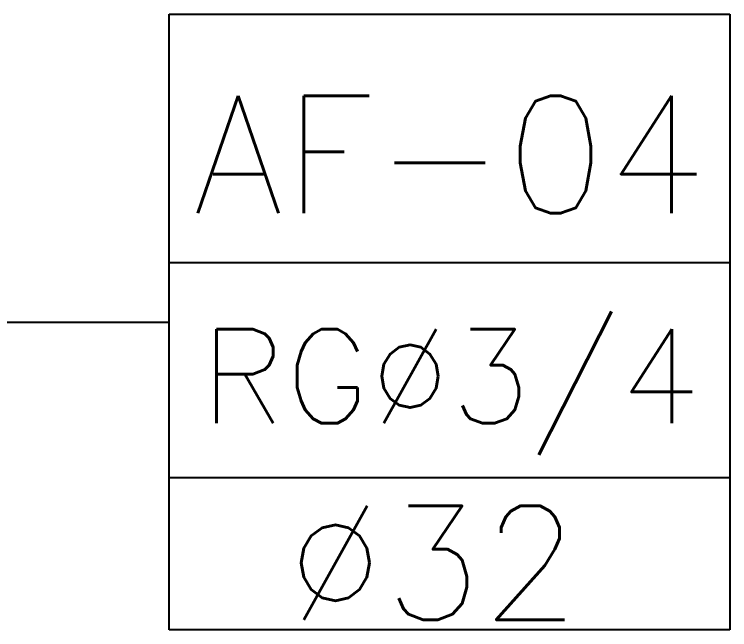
# Model space of a CAD drawing. Header units: millimetres. Extents: x 3923 to 4007, y 744 to 863.
# Drawn here: x 3941.202 to 3942.572, y 839.147 to 840.325 of the extents above; entities that cross this region are included whole.
import ezdxf
from ezdxf.enums import TextEntityAlignment as Align

# ---------------------------------------------------------------- set-up
doc = ezdxf.new("R2010")
doc.units = ezdxf.units.MM
for name, color, linetype in [('Prumadas_L', 1, 'Continuous'), ('Prumadas_Q', 3, 'Continuous'), ('Prumadas_T', 2, 'Continuous')]:
    doc.layers.add(name, color=color, linetype=linetype)
doc.styles.add('ROMANS', font='romans__.ttf', dxfattribs={"height": 0.1})

msp = doc.modelspace()

# ---------------------------------------------------------------- linework, layer by layer
at = {"layer": 'Prumadas_L'}
for p, q in [((3941.4988, 839.8498), (3942.5719, 839.8498)), ((3940.9468, 839.7357), (3941.4988, 839.7357)), ((3941.4988, 839.4381), (3942.5719, 839.4381))]:
    msp.add_line(p, q, dxfattribs=at)
at = {"layer": 'Prumadas_Q'}
for p, q in [((3941.4988, 840.3247), (3942.5719, 840.3247)), ((3941.4988, 839.1468), (3941.4988, 840.3247)), ((3942.5719, 840.3247), (3942.5719, 839.1468)), ((3942.5719, 839.1468), (3941.4988, 839.1468))]:
    msp.add_line(p, q, dxfattribs=at)

# ---------------------------------------------------------------- texts
at = {"layer": 'Prumadas_T', "style": 'ROMANS'}
for s, height, p in [('AF-04', 0.22504, (3942.0359, 839.9438)), ('RG%%C3/4', 0.18003, (3942.0369, 839.5418)), ('%%C32', 0.21784, (3942.0035, 839.1659))]:
    msp.add_text(s, height=height, rotation=0, dxfattribs=at).set_placement(p, align=Align.CENTER)

doc.saveas('drawing.dxf')
